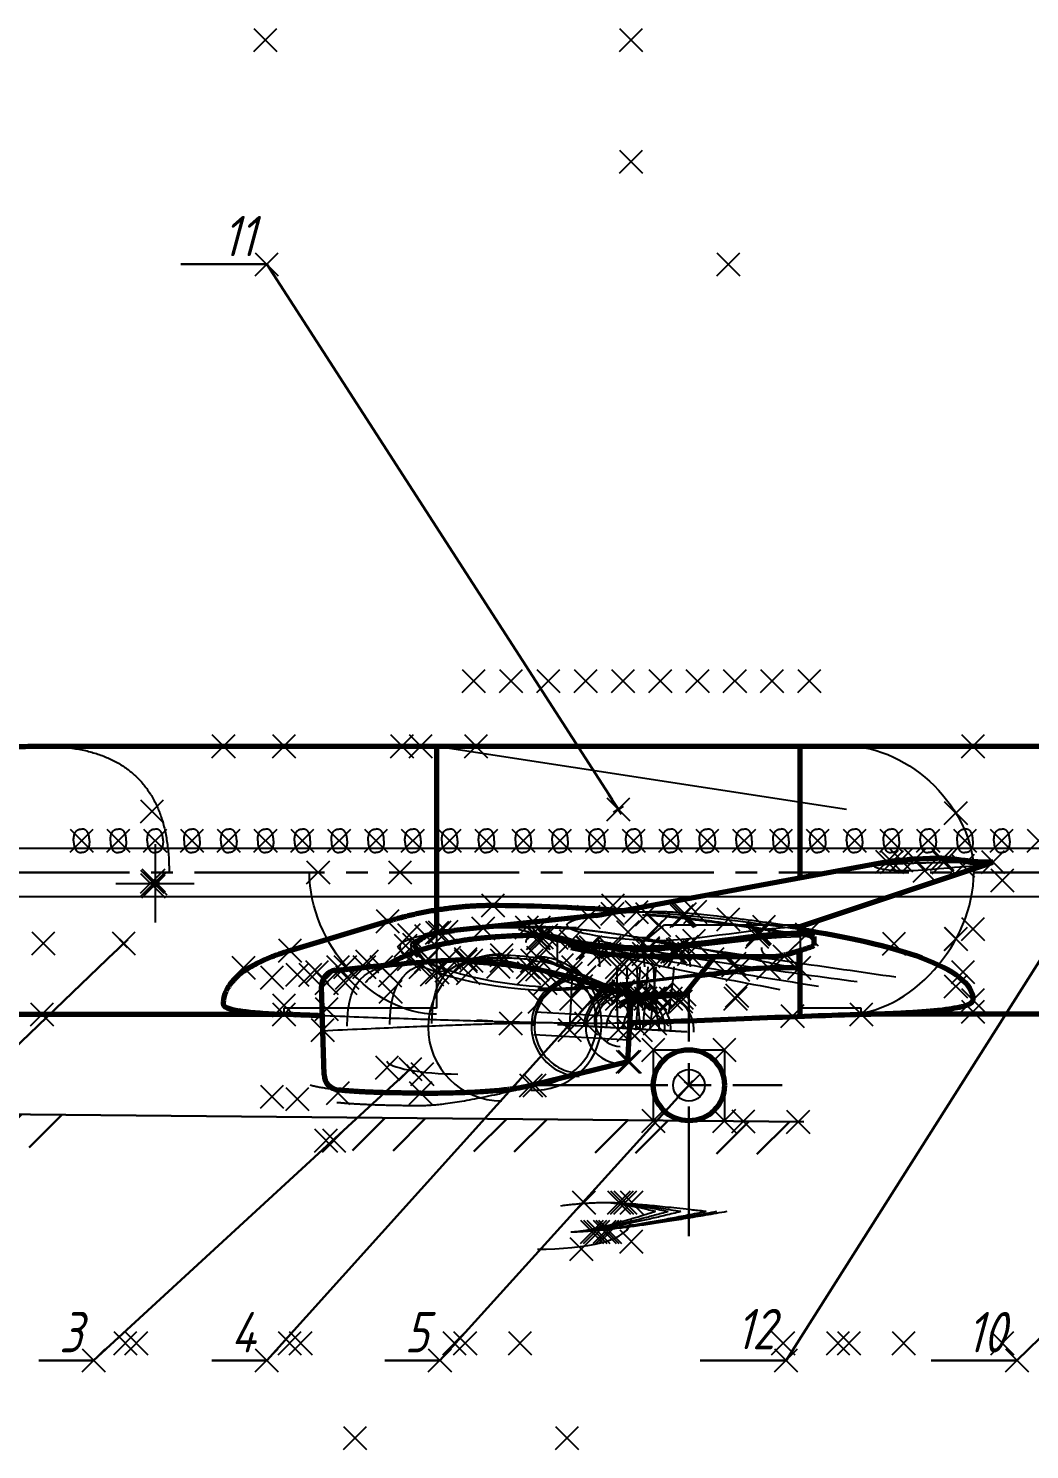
# Model space of a CAD drawing. Header units: inches. Extents: x -54 to 297, y -160 to 107.
# Drawn here: x 34.4 to 121.1, y -37.7 to 85.4 of the extents above; entities that cross this region are included whole.
import ezdxf
from ezdxf import colors
from ezdxf.entities.mleader import LeaderData, LeaderLine
from ezdxf.math import Vec2, Vec3

# ---------------------------------------------------------------- set-up
doc = ezdxf.new("R2010")
doc.units = ezdxf.units.IN
doc.header["$MEASUREMENT"] = 0
doc.header["$PDMODE"] = 3
doc.header["$PDSIZE"] = -1
doc.linetypes.add('CENTER2', pattern=[1.125, 0.75, -0.125, 0.125, -0.125])
for name, color, linetype, plot in [('__Layer1__', 1, 'Continuous', False), ('__Layer2__', 2, 'Continuous', False), ('__Layer3__', 3, 'Continuous', False), ('__Layer4__', 4, 'Continuous', False), ('__Layer5__', 6, 'Continuous', False), ('__Layer6__', 7, 'Continuous', False)]:
    doc.layers.add(name, color=color, linetype=linetype, plot=plot)
doc.layers.add('Layer4', color=4, linetype='Continuous', lineweight=30)
doc.layers.add('Layer5', color=6, linetype='Continuous', lineweight=70)
doc.styles.add('style1', font='gost.shx', dxfattribs={"oblique": 15, "height": 3.5})

# ---------------------------------------------------------------- blocks, each defined once
blk = doc.blocks.new('*U22')
at = {"layer": 'Layer4', "color": 0, "linetype": 'CENTER2', "ltscale": 15, "transparency": 16777216}
blk.add_line((100, 0), (-100, 0), dxfattribs=at)
blk = doc.blocks.new('108_121_120_119_117_116_113_75_45__33__26_1__22__18__Drawing1__201910110942\xa0— копия__201910111819\xa0— копия 11')
at = {"layer": 'Layer4'}
for p, q in [((-1.5, 0), (0.5, 0)), ((0, 0.5), (0, -0.5))]:
    blk.add_line(p, q, dxfattribs=at)
blk = doc.blocks.new('*U26')
at = {"layer": 'Layer4', "color": 0, "linetype": 'CENTER2', "ltscale": 15, "transparency": 16777216}
blk.add_line((0, -13.08), (0, 8.08), dxfattribs=at)
blk = doc.blocks.new('*U27')
at = {"layer": 'Layer4', "color": 0, "linetype": 'CENTER2', "ltscale": 15, "transparency": 16777216}
blk.add_line((-13.08, 0), (8.08, 0), dxfattribs=at)
blk = doc.blocks.new('*U30')
at = {"layer": 'Layer4', "color": 0, "linetype": 'CENTER2', "ltscale": 15, "transparency": 16777216}
blk.add_line((9.11, -0.5), (-9.11, 0.5), dxfattribs=at)

msp = doc.modelspace()

# ---------------------------------------------------------------- hatches: boundary and pattern name
at = {"layer": 'Layer4'}
h = msp.add_hatch(dxfattribs=at)
h.set_pattern_fill('ANSI32', color=256, scale=20)
h.paths.add_polyline_path([(40.5, -8.74), (10.49, -8.45), (10.46, -11.3), (40.48, -11.59)])
h = msp.add_hatch(dxfattribs=at)
h.set_pattern_fill('ANSI32', color=256, scale=20)
h.paths.add_polyline_path([(101.55, -9.32), (61.55, -8.94), (61.53, -11.79), (101.53, -12.17)])

# ---------------------------------------------------------------- linework, layer by layer
at = {"layer": '__Layer1__'}
for p, q in [((45.34, 14.74), (45.34, 7.96)), ((41.94, 11.35), (48.73, 11.35)), ((89.48, 7.75), (101.23, 7.75)), ((69.71, 7.06), (69.71, 0.53)), ((87.34, 6.65), (88.14, 6.65)), ((69.77, 3.65), (70.6, 3.82)), ((56.49, 0.53), (56.49, 0)), ((106.52, 0), (106.52, 0.53))]:
    msp.add_line(p, q, dxfattribs=at)
for centre, radius, start, end in [((75.36, -1.14), 6.37, 90, 270), ((86.44, -1.23), 3.05, 356.8779, 176.8779)]:
    msp.add_arc(centre, radius, start, end, dxfattribs=at)
for points, degree in [([(35.54, 23.24), (46.55, 23.24), (46.55, 12.3)], 2), ([(39.64, 15.04), (39.64, 16.06), (38.96, 16.06)], 2), ([(42.83, 15.04), (42.83, 16.06), (42.15, 16.06)], 2), ([(46.02, 15.04), (46.02, 16.06), (45.34, 16.06)], 2), ([(47.84, 15.04), (47.84, 16.06), (48.53, 16.06)], 2), ([(51.03, 15.04), (51.03, 16.06), (51.71, 16.06)], 2), ([(54.22, 15.04), (54.22, 16.06), (54.9, 16.06)], 2), ([(58.78, 15.04), (58.78, 16.06), (58.09, 16.06)], 2), ([(61.97, 15.04), (61.97, 16.06), (61.28, 16.06)], 2), ([(65.16, 15.04), (65.16, 16.06), (64.47, 16.06)], 2), ([(68.35, 15.04), (68.35, 16.06), (67.66, 16.06)], 2), ([(71.53, 15.04), (71.53, 16.06), (70.85, 16.06)], 2), ([(73.36, 15.04), (73.36, 16.06), (74.04, 16.06)], 2), ([(76.55, 15.04), (76.55, 16.06), (77.23, 16.06)], 2), ([(79.74, 15.04), (79.74, 16.06), (80.42, 16.06)], 2), ([(82.93, 15.04), (82.93, 16.06), (83.61, 16.06)], 2), ([(86.12, 15.04), (86.12, 16.06), (86.8, 16.06)], 2), ([(89.3, 15.04), (89.3, 16.06), (89.99, 16.06)], 2), ([(92.49, 15.04), (92.49, 16.06), (93.18, 16.06)], 2), ([(95.68, 15.04), (95.68, 16.06), (96.37, 16.06)], 2), ([(100.24, 15.04), (100.24, 16.06), (99.56, 16.06)], 2), ([(103.43, 15.04), (103.43, 16.06), (102.75, 16.06)], 2), ([(106.62, 15.04), (106.62, 16.06), (105.94, 16.06)], 2), ([(109.81, 15.04), (109.81, 16.06), (109.12, 16.06)], 2), ([(113, 15.04), (113, 16.06), (112.31, 16.06)], 2), ([(116.19, 15.04), (116.19, 16.06), (115.5, 16.06)], 2), ([(118.01, 15.04), (118.01, 16.06), (118.69, 16.06)], 2), ([(38.27, 15.04), (38.27, 14.01), (38.96, 14.01)], 2), ([(41.46, 15.04), (41.46, 14.01), (42.15, 14.01)], 2), ([(44.65, 15.04), (44.65, 14.01), (45.34, 14.01)], 2), ([(49.21, 15.04), (49.21, 14.01), (48.53, 14.01)], 2), ([(52.4, 15.04), (52.4, 14.01), (51.71, 14.01)], 2), ([(55.59, 15.04), (55.59, 14.01), (54.9, 14.01)], 2), ([(57.41, 15.04), (57.41, 14.01), (58.09, 14.01)], 2), ([(60.6, 15.04), (60.6, 14.01), (61.28, 14.01)], 2), ([(63.79, 15.04), (63.79, 14.01), (64.47, 14.01)], 2), ([(66.98, 15.04), (66.98, 14.01), (67.66, 14.01)], 2), ([(70.17, 15.04), (70.17, 14.01), (70.85, 14.01)], 2), ([(74.72, 15.04), (74.72, 14.01), (74.04, 14.01)], 2), ([(77.91, 15.04), (77.91, 14.01), (77.23, 14.01)], 2), ([(81.1, 15.04), (81.1, 14.01), (80.42, 14.01)], 2), ([(84.29, 15.04), (84.29, 14.01), (83.61, 14.01)], 2), ([(87.48, 15.04), (87.48, 14.01), (86.8, 14.01)], 2), ([(90.67, 15.04), (90.67, 14.01), (89.99, 14.01)], 2), ([(93.86, 15.04), (93.86, 14.01), (93.18, 14.01)], 2), ([(97.05, 15.04), (97.05, 14.01), (96.37, 14.01)], 2), ([(98.87, 15.04), (98.87, 14.01), (99.56, 14.01)], 2), ([(102.06, 15.04), (102.06, 14.01), (102.75, 14.01)], 2), ([(105.25, 15.04), (105.25, 14.01), (105.94, 14.01)], 2), ([(108.44, 15.04), (108.44, 14.01), (109.12, 14.01)], 2), ([(111.63, 15.04), (111.63, 14.01), (112.31, 14.01)], 2), ([(114.82, 15.04), (114.82, 14.01), (115.5, 14.01)], 2), ([(119.38, 15.04), (119.38, 14.01), (118.69, 14.01)], 2), ([(107.61, 12.88), (107.61, 13.17), (109.99, 13.46), (112.37, 13.46)], 3), ([(110.35, 12.45), (112.01, 12.45), (115.33, 12.88), (116.99, 12.88)], 3), ([(113.65, 13.17), (115.52, 13.19), (117.93, 13.19)], 2), ([(89.13, 8.91), (92.13, 8.88), (101.14, 7.58)], 2), ([(66.54, 5.88), (66.6, 7.06), (74, 7.83), (81.33, 7.42)], 3), ([(78.53, 7.41), (78.51, 6.62), (82.81, 5.75), (87.12, 5.66)], 3), ([(81.01, 7.73), (81, 7.09), (84.99, 6.43), (88.98, 6.4)], 3), ([(69.77, 7.07), (70.22, 7.14), (70.72, 7.2), (71.24, 7.25)], 3), ([(101.14, 6.85), (97.57, 6.93), (90.38, 5.46), (86.81, 5.54)], 3), ([(78.52, 5.01), (80.58, 4.26), (86.6, 1.63)], 2), ([(78.12, 2.12), (83.83, 1.79), (95.43, 4.25), (101.14, 3.93)], 3), ([(65.42, -4.05), (65.42, -4.61), (68.49, -5.18), (71.56, -5.18)], 3), ([(68.35, -6.83), (61.17, -6.83), (58.78, -6.15)], 2), ([(81.35, -18.85), (83.46, -18.85), (89.78, -17.07)], 2), ([(84.46, -16.31), (85.79, -16.31), (89.78, -17.07)], 2)]:
    msp.add_open_spline(points, degree=degree, dxfattribs=at)
for points in [[(45.34, 11.64), (45.19, 11.6), (45.08, 11.5), (45.04, 11.35)], [(45.63, 11.35), (45.59, 11.2), (45.48, 11.09), (45.34, 11.05)], [(83.86, 4.1), (83.83, 5.24), (83.8, 6.37)], [(89.76, 4.1), (90.42, 5.24), (91.07, 6.37)], [(87.4, -1.37), (87.18, 1.37), (87.11, 4.1)], [(78.11, -1.01), (78.67, 1.1), (80.18, 2.65), (82.26, 3.21)]]:
    msp.add_spline(points, degree=3, dxfattribs=at)
msp.add_open_spline([(78.46, 3.9), (79.68, 3.36), (81.92, 2.38), (84.63, 1.93), (85.89, 1.74)], degree=3, knots=[0, 0, 0, 0, 1, 1.840681, 1.840681, 1.840681, 1.840681], dxfattribs=at)
for p in [(54.89, 84.44), (86.56, 84.44), (86.56, 73.89), (72.94, 28.88), (76.17, 28.88), (79.4, 28.88), (82.64, 28.88), (85.87, 28.88), (89.1, 28.88), (92.33, 28.88), (95.56, 28.88), (98.79, 28.88), (102.02, 28.88), (51.26, 23.24), (56.49, 23.24), (66.72, 23.24), (68.35, 23.24), (73.13, 23.24), (116.19, 23.24), (38.96, 15.04), (42.15, 15.04), (45.34, 15.04), (48.53, 15.04), (51.71, 15.04), (54.9, 15.04), (58.09, 15.04), (61.28, 15.04), (64.47, 15.04), (67.66, 15.04), (70.85, 15.04), (74.04, 15.04), (77.23, 15.04), (80.42, 15.04), (83.61, 15.04), (86.8, 15.04), (89.99, 15.04), (93.18, 15.04), (96.37, 15.04), (99.56, 15.04), (102.75, 15.04), (105.94, 15.04), (109.12, 15.04), (112.31, 15.04), (115.5, 15.04), (118.69, 15.04), (121.88, 15.04), (113.65, 13.17), (45.08, 11.5), (45.19, 11.6), (118.75, 11.62), (45.08, 11.2), (45.19, 11.09), (74.6, 9.45), (85, 9.45), (92.13, 8.88), (65.48, 8.07), (87.96, 8.68), (91.25, 8.68), (68.8, 6.79), (80.09, 6.65), (86.31, 7.14), (98.1, 7.6), (101.79, 6.92), (114.73, 6.54), (116.19, 7.39), (57.01, 5.53), (67.78, 6.04), (78.6, 6.22), (83.83, 5.24), (84.7, 5.22), (90.42, 5.24), (92.02, 6.37), (68.8, 4.63), (72.73, 4.66), (75.08, 4.13), (75.36, 5.13), (77.98, 4.66), (78.52, 4.9), (80.58, 4.26), (87.11, 4.1), (88.06, 5.05), (95.43, 4.25), (72.46, 3.57), (77.71, 3.57), (81.35, 3.55), (82.5, 3.13), (115.33, 3.67), (83.83, 1.79), (85.89, 1.78), (86.59, 1.54), (91.17, 1.72), (87.18, 1.37), (87.36, 1.29), (95.62, 1.37), (35.54, 0), (82.67, -0.78), (87.4, -1.37), (88.51, -3.08), (94.66, -3.08), (65.42, -4.61), (68.49, -5.18), (91.58, -6.15), (88.51, -9.23), (94.66, -9.23), (101.05, -9.32), (83.18, -18.85), (83.46, -18.85), (83.73, -18.85), (84.28, -18.85), (84.51, -18.85), (84.74, -18.85), (72.2, -28.5), (76.95, -28.5), (40, -30), (55, -30), (70, -30), (100, -30), (120, -30), (62.65, -36.72)]:
    msp.add_point(p, dxfattribs=at)
at = {"layer": '__Layer2__'}
for p, q in [((88.14, 6.65), (89.48, 7.75)), ((101.23, 7.75), (101.23, 0.53)), ((80.21, 4.1), (80.21, 6.37))]:
    msp.add_line(p, q, dxfattribs=at)
msp.add_circle((91.58, -6.15), 1.37, dxfattribs=at)
for centre, radius in [((82.32, -1.01), 4.39), ((82.32, -1.01), 4.12), ((85.73, -1.19), 3.09), ((85.77, -0.43), 2.37)]:
    msp.add_arc(centre, radius, 86.8779, 266.8779, dxfattribs=at)
for points, degree in [([(105.25, 23.24), (110.76, 23.24), (116.27, 17.77), (116.27, 12.3)], 3), ([(107.61, 12.88), (107.61, 12.66), (108.98, 12.45), (110.35, 12.45)], 3), ([(112.37, 13.46), (113.53, 13.46), (116.99, 12.88)], 2), ([(74.6, 9.45), (85, 9.45), (116.19, 7.39), (116.19, 1.23)], 3), ([(81.01, 7.73), (81.01, 8.35), (85.07, 8.94), (89.13, 8.91)], 3), ([(67.48, 6), (67.54, 7.15), (74.72, 7.9), (81.84, 7.52)], 3), ([(78.84, 7.45), (78.82, 6.68), (83.08, 5.83), (87.35, 5.75)], 3), ([(81.33, 7.42), (83.45, 7.3), (87.34, 6.65)], 2), ([(88.98, 6.4), (92.02, 6.37), (98.1, 7.6), (101.14, 7.58)], 3), ([(86.5, 5.42), (90.16, 5.42), (97.48, 6.74), (101.14, 6.74)], 3), ([(87.12, 5.66), (90.62, 5.59), (97.64, 7.02), (101.14, 6.95)], 3), ([(67.48, 6), (67.4, 4.51), (73.07, 2.71), (78.83, 2.4)], 3), ([(61.97, -1.02), (61.97, 3.18), (63.69, 4.58), (68.84, 4.58)], 3), ([(65.68, -0.89), (65.68, 3.38), (67.32, 4.81), (72.25, 4.81)], 3), ([(91.17, 1.72), (89.65, 1.72), (88.12, 1.68), (86.6, 1.63)], 3), ([(68.35, -7.9), (71.24, -7.9), (78.21, -6.16)], 2), ([(80.5, -16.59), (82.48, -16.31), (84.46, -16.31)], 2), ([(81.35, -18.85), (83.18, -18.85), (88.68, -17.07)], 2), ([(84.46, -16.31), (85.52, -16.31), (88.68, -17.07)], 2)]:
    msp.add_open_spline(points, degree=degree, dxfattribs=at)
for points in [[(45.04, 11.35), (45.08, 11.2), (45.19, 11.09), (45.34, 11.05)], [(45.34, 11.64), (45.48, 11.6), (45.59, 11.5), (45.63, 11.35)], [(76.82, 7.39), (81.35, 6.08), (99.46, 2.16)], [(87.75, 4.1), (87.67, 5.24), (87.59, 6.37)], [(91.73, 4.1), (91.59, 5.24), (91.47, 6.37)], [(72.25, 4.78), (75.36, 5.13), (78.52, 4.9)], [(72.25, 4.62), (75.36, 4.66), (78.46, 3.9)], [(78.52, 4.9), (82.56, 3.24), (85.89, 1.88)], [(81.26, -1.37), (81.39, 1.37), (81.53, 4.1)], [(85.46, -1.37), (85.36, 1.37), (85.37, 4.1)], [(86.2, 4.1), (86.23, 1.37), (86.38, -1.37)], [(87, -1.37), (87.2, 1.37), (87.37, 4.1)]]:
    msp.add_spline(points, degree=3, dxfattribs=at)
for p in [(113.53, 13.46), (115.33, 12.88), (117.93, 13.19), (45.34, 11.35), (112.01, 12.45), (78.51, 6.62), (97.64, 7.02), (114.71, 6.54), (81.35, 6.34), (82.81, 5.75), (87.67, 5.24), (90.62, 5.59), (91.59, 5.24), (63.69, 4.58), (67.32, 4.81), (68.84, 4.56), (68.99, 4.81), (72.25, 4.78), (72.25, 4.62), (75.36, 4.66), (81.53, 4.1), (85.37, 4.1), (86.2, 4.1), (93.63, 4.78), (61.97, 3.18), (65.68, 3.38), (82.56, 3.24), (65.74, 1.96), (80.18, 2.65), (84.93, 1.79), (85.89, 1.88), (86.84, 1.69), (78.67, 1.1), (81.39, 1.37), (85.36, 1.37), (86.23, 1.37), (87.2, 1.37), (90.9, 1.12), (90.95, 1.45), (81.26, -1.37), (85.46, -1.37), (86.38, -1.37), (86.44, -4.1), (78.21, -6.16), (96.3, -9.27), (82.48, -16.31), (85.52, -16.31), (85.79, -16.31), (86.07, -16.31), (86.62, -16.31), (82.26, -20.35), (86.6, -19.69), (105.45, -28.5), (110.2, -28.5), (81.01, -36.72)]:
    msp.add_point(p, dxfattribs=at)
at = {"layer": '__Layer3__'}
for p, q in [((69.71, 23.24), (105.25, 17.77)), ((0, 14.41), (190, 14.41)), ((190, 10.19), (0, 10.19)), ((78.26, 0.21), (86.5, -0.24)), ((86.39, -2.23), (78.15, -1.78)), ((88.51, -3.08), (94.66, -3.08)), ((88.51, -9.23), (88.51, -3.08)), ((94.66, -3.08), (94.66, -9.23))]:
    msp.add_line(p, q, dxfattribs=at)
for centre, radius, start, end in [((78.21, -0.78), 5.8, 266.8779, 86.8779), ((78.21, -0.78), 5.37, 266.8779, 86.8779), ((85.73, -1.19), 3.27, 356.8779, 176.8779), ((87.22, -1.28), 2.81, 356.8779, 176.8779)]:
    msp.add_arc(centre, radius, start, end, dxfattribs=at)
for points, degree in [([(107.61, 12.88), (108.35, 13.02), (110.63, 13.1)], 2), ([(69.71, 0), (64.2, 0), (58.7, 6.15), (58.7, 12.3)], 3), ([(105.25, 0), (110.76, 0), (116.27, 6.15), (116.27, 12.3)], 3), ([(81.33, 7.42), (86.31, 7.14), (101.14, 3.93)], 2), ([(77.47, 6.22), (77.47, 6.86), (78.6, 6.86)], 2), ([(66.54, 5.88), (66.45, 4.33), (72.24, 2.45), (78.12, 2.12)], 3), ([(83.57, 5.78), (83.57, 5.02), (84.7, 5.02)], 2), ([(86.93, 5.78), (86.93, 5.02), (88.06, 5.02)], 2), ([(90.28, 5.78), (90.28, 5.02), (91.41, 5.02)], 2), ([(97.86, 5.78), (97.86, 5.02), (98.99, 5.02)], 2), ([(60.97, 3.8), (76.01, 5.49), (78.5, 4.58)], 2), ([(82.67, -0.78), (76.13, -0.78), (56.49, 0)], 2), ([(81.35, -18.85), (83.73, -18.85), (90.88, -17.07)], 2), ([(84.46, -16.31), (86.07, -16.31), (90.88, -17.07)], 2), ([(78.46, -20.35), (82.53, -20.35), (86.6, -19.69), (86.6, -17.72)], 3)]:
    msp.add_open_spline(points, degree=degree, dxfattribs=at)
for points in [[(81.35, 6.34), (84.7, 5.81), (88.06, 5.63), (91.41, 5.86), (94.77, 6.2)], [(78.46, 3.9), (82.26, 2.45), (86.6, 1.63)]]:
    msp.add_spline(points, degree=3, dxfattribs=at)
for p in [(55, 65), (95, 65), (45.07, 17.59), (85.47, 17.77), (114.71, 17.44), (108.74, 13.23), (109.19, 13.19), (109.95, 13.36), (111.16, 13.43), (87.04, 8.87), (82.89, 8.45), (84.96, 8.73), (88.98, 7.73), (94.99, 8.23), (69.99, 7.1), (73.76, 7.44), (77.54, 7.53), (78.82, 6.68), (97.48, 6.74), (97.7, 7.09), (35.65, 6.15), (42.6, 6.15), (83.08, 5.83), (90.16, 5.42), (90.79, 5.69), (109.36, 6.13), (52.99, 4.05), (61.82, 4.09), (95.54, 4.39), (58.78, 3.42), (78.46, 3.9), (82.26, 2.45), (84.12, 1.95), (85.9, 2.02), (86.61, 1.79), (87.37, 1.53), (89.12, 1.7), (67.45, -4.75), (42.75, -28.5), (43.7, -28.5), (57, -28.5), (57.95, -28.5), (71.25, -28.5), (99.75, -28.5), (104.5, -28.5), (118.75, -28.5)]:
    msp.add_point(p, dxfattribs=at)
at = {"layer": '__Layer4__'}
for p, q in [((69.71, 0.53), (56.49, 0.53)), ((106.52, 0.53), (101.23, 0.53))]:
    msp.add_line(p, q, dxfattribs=at)
msp.add_arc((88.95, -1.37), 3.07, 356.8779, 176.8779, dxfattribs=at)
for points, degree in [([(38.27, 15.04), (38.27, 16.06), (38.96, 16.06)], 2), ([(41.46, 15.04), (41.46, 16.06), (42.15, 16.06)], 2), ([(44.65, 15.04), (44.65, 16.06), (45.34, 16.06)], 2), ([(49.21, 15.04), (49.21, 16.06), (48.53, 16.06)], 2), ([(52.4, 15.04), (52.4, 16.06), (51.71, 16.06)], 2), ([(55.59, 15.04), (55.59, 16.06), (54.9, 16.06)], 2), ([(57.41, 15.04), (57.41, 16.06), (58.09, 16.06)], 2), ([(60.6, 15.04), (60.6, 16.06), (61.28, 16.06)], 2), ([(63.79, 15.04), (63.79, 16.06), (64.47, 16.06)], 2), ([(66.98, 15.04), (66.98, 16.06), (67.66, 16.06)], 2), ([(70.17, 15.04), (70.17, 16.06), (70.85, 16.06)], 2), ([(74.72, 15.04), (74.72, 16.06), (74.04, 16.06)], 2), ([(77.91, 15.04), (77.91, 16.06), (77.23, 16.06)], 2), ([(81.1, 15.04), (81.1, 16.06), (80.42, 16.06)], 2), ([(84.29, 15.04), (84.29, 16.06), (83.61, 16.06)], 2), ([(87.48, 15.04), (87.48, 16.06), (86.8, 16.06)], 2), ([(90.67, 15.04), (90.67, 16.06), (89.99, 16.06)], 2), ([(93.86, 15.04), (93.86, 16.06), (93.18, 16.06)], 2), ([(97.05, 15.04), (97.05, 16.06), (96.37, 16.06)], 2), ([(98.87, 15.04), (98.87, 16.06), (99.56, 16.06)], 2), ([(102.06, 15.04), (102.06, 16.06), (102.75, 16.06)], 2), ([(105.25, 15.04), (105.25, 16.06), (105.94, 16.06)], 2), ([(108.44, 15.04), (108.44, 16.06), (109.12, 16.06)], 2), ([(111.63, 15.04), (111.63, 16.06), (112.31, 16.06)], 2), ([(114.82, 15.04), (114.82, 16.06), (115.5, 16.06)], 2), ([(119.38, 15.04), (119.38, 16.06), (118.69, 16.06)], 2), ([(39.64, 15.04), (39.64, 14.01), (38.96, 14.01)], 2), ([(42.83, 15.04), (42.83, 14.01), (42.15, 14.01)], 2), ([(46.02, 15.04), (46.02, 14.01), (45.34, 14.01)], 2), ([(47.84, 15.04), (47.84, 14.01), (48.53, 14.01)], 2), ([(51.03, 15.04), (51.03, 14.01), (51.71, 14.01)], 2), ([(54.22, 15.04), (54.22, 14.01), (54.9, 14.01)], 2), ([(58.78, 15.04), (58.78, 14.01), (58.09, 14.01)], 2), ([(61.97, 15.04), (61.97, 14.01), (61.28, 14.01)], 2), ([(65.16, 15.04), (65.16, 14.01), (64.47, 14.01)], 2), ([(68.35, 15.04), (68.35, 14.01), (67.66, 14.01)], 2), ([(71.53, 15.04), (71.53, 14.01), (70.85, 14.01)], 2), ([(73.36, 15.04), (73.36, 14.01), (74.04, 14.01)], 2), ([(76.55, 15.04), (76.55, 14.01), (77.23, 14.01)], 2), ([(79.74, 15.04), (79.74, 14.01), (80.42, 14.01)], 2), ([(82.93, 15.04), (82.93, 14.01), (83.61, 14.01)], 2), ([(86.12, 15.04), (86.12, 14.01), (86.8, 14.01)], 2), ([(89.3, 15.04), (89.3, 14.01), (89.99, 14.01)], 2), ([(92.49, 15.04), (92.49, 14.01), (93.18, 14.01)], 2), ([(95.68, 15.04), (95.68, 14.01), (96.37, 14.01)], 2), ([(100.24, 15.04), (100.24, 14.01), (99.56, 14.01)], 2), ([(103.43, 15.04), (103.43, 14.01), (102.75, 14.01)], 2), ([(106.62, 15.04), (106.62, 14.01), (105.94, 14.01)], 2), ([(109.81, 15.04), (109.81, 14.01), (109.12, 14.01)], 2), ([(113, 15.04), (113, 14.01), (112.31, 14.01)], 2), ([(116.19, 15.04), (116.19, 14.01), (115.5, 14.01)], 2), ([(118.01, 15.04), (118.01, 14.01), (118.69, 14.01)], 2), ([(110.63, 13.1), (111.9, 13.14), (113.65, 13.17)], 2), ([(87.15, 5.67), (90.64, 5.6), (97.65, 7.03), (101.14, 6.96)], 3), ([(69.32, -0.8), (69.32, 3.47), (70.83, 4.9), (75.36, 4.9)], 3), ([(82.67, -0.78), (88.64, -0.78), (100.56, -0.14), (106.52, 0)], 3), ([(81.35, -18.85), (84.28, -18.85), (93.08, -17.07)], 2), ([(84.46, -16.31), (86.62, -16.31), (93.08, -17.07)], 2)]:
    msp.add_open_spline(points, degree=degree, dxfattribs=at)
for points in [[(70.6, 3.82), (68.8, 4.63), (67.78, 6.04)], [(87.58, -1.37), (87.84, 1.37), (88.04, 4.1)], [(88.2, -1.37), (88.52, 1.37), (88.75, 4.1)], [(89.82, 0), (90.02, 1.37), (90.32, 4.1)], [(85.89, 1.78), (86.59, 1.54), (87.36, 1.29)], [(85.9, 2.02), (86.61, 1.79), (87.37, 1.53)]]:
    msp.add_spline(points, degree=3, dxfattribs=at)
for p in [(66.54, 12.3), (69.77, 7.07), (70.6, 7.16), (78.55, 6.63), (97.65, 7.03), (82.84, 5.76), (88.06, 5.75), (90.64, 5.6), (70.83, 4.9), (59.36, 3.67), (69.32, 3.47), (69.77, 3.65), (70.6, 3.82), (86.6, 1.63), (89.11, 1.56), (95.74, 1.63), (114.71, 2.43), (56.49, 0.78), (60.19, 0.45), (87.84, 1.37), (88.52, 1.37), (90.02, 1.37), (116.19, 1.23), (56.49, 0), (76.13, -0.78), (106.52, 0), (86.37, -1.37)]:
    msp.add_point(p, dxfattribs=at)
at = {"layer": '__Layer5__'}
for points, degree in [([(112.37, 13.46), (113.65, 13.71), (113.65, 13.17)], 2), ([(87.79, 8.65), (91.13, 8.58), (101.14, 6.95)], 2), ([(78.5, 2.26), (84.12, 1.95), (95.52, 4.37), (101.14, 4.06)], 3), ([(61.08, -7.63), (64.05, -7.9), (68.35, -7.9)], 2), ([(81.35, -18.85), (84.51, -18.85), (94, -17.07)], 2)]:
    msp.add_open_spline(points, degree=degree, dxfattribs=at)
for points in [[(80.17, 6.66), (84.7, 5.65), (102.81, 2.44)], [(83.53, 6.41), (88.06, 5.56), (106.17, 2.83)], [(86.89, 6.54), (91.41, 5.87), (109.52, 3.24)], [(88.51, 4.1), (88.67, 1.37), (88.81, 0)]]:
    msp.add_spline(points, degree=3, dxfattribs=at)
for p in [(59.46, 12.3), (91.13, 8.58), (79.22, 6.83), (67.04, 5.95), (84.7, 5.81), (88.06, 5.63), (91.41, 5.86), (61.17, 4.1), (64.93, 4.1), (68.35, 4.1), (88.51, 4.1), (95.52, 4.37), (98.48, 4.04), (99.85, 5.02), (88.67, 1.37), (88.81, 0), (59.86, -1.37), (86.29, -4.1), (61.17, -6.83), (68.35, -6.83), (77.91, -6.15), (60.14, -10.94), (60.83, -10.94)]:
    msp.add_point(p, dxfattribs=at)
at = {"layer": '__Layer6__'}
for points, degree in [([(78.56, 7.41), (78.55, 6.63), (82.84, 5.76), (87.15, 5.67)], 3), ([(87.57, 8.61), (90.97, 8.53), (101.14, 6.85)], 2), ([(63.56, 2.76), (67.32, 6.86), (78.6, 6.86)], 2), ([(78.11, 7.36), (78.09, 6.55), (82.44, 5.64), (86.81, 5.54)], 3), ([(78.56, 2.29), (84.17, 1.98), (95.54, 4.39), (101.14, 4.08)], 3), ([(59.86, -1.42), (76.01, -0.66), (78.21, -0.78)], 2), ([(81.35, -18.85), (84.74, -18.85), (94.91, -17.07)], 2)]:
    msp.add_open_spline(points, degree=degree, dxfattribs=at)
for p in [(90.97, 8.53), (67.32, 6.86), (78.6, 7.52), (97.57, 6.93), (90.38, 5.46), (63.45, 4.1), (77.64, 4.09), (101.14, 4.03), (55.47, 3.19), (57.65, 3.43), (60.19, 2.73), (61.82, 2.73), (79.14, 2.72), (95.82, 3.87), (84.17, 1.98), (88.64, -0.78), (100.56, -0.14), (116.19, 0.23), (55.47, -7.13), (57.65, -7.33)]:
    msp.add_point(p, dxfattribs=at)
at = {"layer": 'Layer4'}
msp.add_line((10.49, -8.45), (101.55, -9.32), dxfattribs=at)
at = {"layer": 'Layer5'}
for p, q in [((35.54, 23.24), (127.87, 23.24)), ((69.71, 23.24), (69.71, 7.06)), ((101.23, 11.84), (101.23, 23.24)), ((83.54, 8.56), (108.34, 13.16)), ((101.14, 7.58), (116.99, 12.88)), ((116.99, 12.88), (117.93, 13.19)), ((57.01, 5.53), (65.48, 8.07)), ((83.54, 8.56), (71.24, 7.25)), ((101.14, 7.58), (101.14, 7.03)), ((101.23, 7.02), (101.23, 7.61)), ((69.77, 7.07), (70.6, 7.16)), ((81.35, 5.78), (81.35, 6.37)), ((102.44, 5.96), (102.44, 6.74)), ((90.29, 5.02), (98.99, 5.02)), ((93.82, 5.02), (91.17, 1.72)), ((101.14, 4.03), (101.14, 5.51)), ((101.23, -0.18), (101.23, 5.54)), ((72.25, 4.62), (72.25, 4.78)), ((95.82, 3.87), (95.82, 3.73)), ((59.98, -5.24), (59.75, 2.41)), ((85.89, 1.74), (85.9, 2.02)), ((85.89, 1.89), (86.6, 1.63)), ((86.29, -4.1), (86.6, 1.63)), ((87.05, 1.39), (87.06, 1.63)), ((28.7, 0), (56.49, 0)), ((127.87, 0), (106.52, 0)), ((77.91, -6.15), (86.29, -4.1))]:
    msp.add_line(p, q, dxfattribs=at)
msp.add_circle((91.58, -6.15), 3.08, dxfattribs=at)
for centre, start, end in [((61.12, 2.45), 96.3848, 181.6847), ((61.34, -5.2), 181.6847, 264.094)]:
    msp.add_arc(centre, 1.37, start, end, dxfattribs=at)
for points, degree in [([(12.91, 17.03), (21.6, 23.24), (35.54, 23.24)], 2), ([(65.48, 8.07), (70.08, 9.45), (74.6, 9.45)], 2), ([(74.6, 9.45), (77.29, 9.45), (81.36, 9.31), (85.92, 9)], 3), ([(65.42, 4.27), (69.64, 6.86), (78.6, 6.86)], 2), ([(69.77, 7.07), (70.22, 7.14), (70.72, 7.2), (71.24, 7.25)], 3), ([(81.35, 6.37), (82.78, 6.08), (84.68, 5.85), (86.63, 5.78)], 3), ([(87.35, 5.75), (90.79, 5.69), (97.7, 7.09), (101.14, 7.03)], 3), ([(88.46, 5.78), (92.11, 5.95), (98.04, 7.09), (101.14, 7.03)], 3), ([(101.14, 7.38), (109.42, 6.08), (116.19, 4.1), (116.19, 1.23)], 3), ([(101.14, 7.03), (101.79, 6.92), (102.44, 6.74)], 2), ([(51.26, 0.85), (51.26, 3.8), (57.01, 5.53)], 2), ([(68.09, 5.5), (67.98, 5.67), (67.88, 5.86), (67.78, 6.04)], 3), ([(98.99, 5.02), (99.85, 5.02), (102.44, 5.96)], 2), ([(60.97, 3.8), (63.35, 4.07), (65.42, 4.27)], 2), ([(92.5, 3.37), (93.64, 3.51), (94.75, 3.63), (95.82, 3.73)], 3), ([(86.59, 1.54), (86.74, 1.49), (86.89, 1.44), (87.05, 1.39)], 3), ([(106.52, 0), (116.19, 0.23), (116.19, 1.23)], 2), ([(51.26, 0.85), (51.26, 0.21), (56.49, 0)], 2), ([(59.83, -0.13), (58.21, -0.07), (56.49, 0)], 2), ([(86.47, -0.72), (92.8, -0.56), (101.65, -0.11), (106.52, 0)], 3), ([(68.35, -6.83), (75.12, -6.83), (77.91, -6.15)], 2), ([(68.35, -6.83), (63.82, -6.83), (61.2, -6.56)], 2)]:
    msp.add_open_spline(points, degree=degree, dxfattribs=at)
for points in [[(108.34, 13.16), (109.14, 13.28), (109.57, 13.33), (110.32, 13.4), (111.08, 13.46), (112.13, 13.51), (112.86, 13.53), (113.11, 13.53)], [(117.93, 13.19), (117.22, 13.19), (116.36, 13.22), (115.49, 13.32), (114.78, 13.41), (114.07, 13.48), (113.84, 13.5), (113.11, 13.53)], [(67.78, 6.04), (68.8, 6.79), (70.6, 7.16)], [(78.6, 6.86), (79.22, 6.83), (81.35, 6.37)], [(81.35, 5.78), (84.7, 5.22), (88.06, 5.05), (90.29, 5.02)], [(86.63, 5.78), (88.06, 5.75), (88.46, 5.78)], [(65.42, 4.27), (68.84, 4.56), (72.25, 4.78)], [(72.25, 4.62), (78.46, 3.9), (85.89, 1.74)], [(95.82, 3.87), (98.48, 4.04), (101.14, 4.03)], [(87.05, 1.39), (89.11, 1.56), (91.17, 1.72)], [(91.17, 1.72), (89.12, 1.7), (87.06, 1.63)]]:
    msp.add_spline(points, degree=3, dxfattribs=at)
msp.add_open_spline([(85.9, 2.02), (86.13, 1.95), (86.5, 1.82), (86.91, 1.69), (87.06, 1.63)], degree=3, knots=[0, 0, 0, 0, 1, 1.602013, 1.602013, 1.602013, 1.602013], dxfattribs=at)

# ---------------------------------------------------------------- block references
at = {"layer": 'Layer4', "linetype": 'CENTER2', "ltscale": 15}
for name, p in [('*U22', (95, 12.3)), ('*U26', (91.58, -6.15)), ('*U30', (82.32, -1.01)), ('*U27', (91.58, -6.15))]:
    msp.add_blockref(name, p, dxfattribs=at)

# ---------------------------------------------------------------- leaders
at = {"layer": 'Layer4'}
ml = msp.add_multileader_mtext('Standard', dxfattribs=at)
ml.set_content(' 11', color=256, style='style1')
ml.set_leader_properties(color=256, linetype='ByLayer', lineweight=-1)
ml.set_arrow_properties(name='108_121_120_119_117_116_113_75_45__33__26_1__22__18__Drawing1__201910110942\xa0— копия__201910111819\xa0— копия 11')
ml.build(insert=Vec2(0, 0))
ml.multileader.update_dxf_attribs({"has_dogleg": 0, "text_left_attachment_type": 5, "text_right_attachment_type": 5, "dogleg_length": 0, "arrow_head_size": 1})
ctx = ml.context
ctx.base_point, ctx.char_height, ctx.arrow_head_size, ctx.landing_gap_size, ctx.plane_origin = Vec3(47.42, 65), 3.5, 1, 1, Vec3(85.47, 17.77)
ctx.left_attachment, ctx.right_attachment, ctx.text_align_type = 5, 5, 2
notes = []
notes.append((ctx, [(0, (1, 1, 0), (55, 65), (-1, 0), 0, [(0, [(85.47, 17.77)], 0, [])])]))
ctx.mtext.insert, ctx.mtext.alignment, ctx.mtext.flow_direction = Vec3(54, 69.2), 3, 5
ml = msp.add_multileader_mtext('Standard', dxfattribs=at)
ml.set_content(' 12', color=256, style='style1')
ml.set_leader_properties(color=256, linetype='ByLayer', lineweight=-1)
ml.set_arrow_properties(name='108_121_120_119_117_116_113_75_45__33__26_1__22__18__Drawing1__201910110942\xa0— копия__201910111819\xa0— копия 11')
ml.build(insert=Vec2(0, 0))
ml.multileader.update_dxf_attribs({"has_dogleg": 0, "text_left_attachment_type": 5, "text_right_attachment_type": 5, "dogleg_length": 0, "arrow_head_size": 1})
ctx = ml.context
ctx.base_point, ctx.char_height, ctx.arrow_head_size, ctx.landing_gap_size, ctx.plane_origin = Vec3(91.59, -30), 3.5, 1, 1, Vec3(126.82, 12.3)
ctx.left_attachment, ctx.right_attachment, ctx.text_align_type = 5, 5, 2
notes.append((ctx, [(0, (1, 1, 0), (100, -30), (-1, 0), 0, [(0, [(126.82, 12.3)], 0, [])])]))
ctx.mtext.insert, ctx.mtext.alignment, ctx.mtext.flow_direction = Vec3(99, -25.53), 3, 5
ml = msp.add_multileader_mtext('Standard', dxfattribs=at)
ml.set_content(' 10', color=256, style='style1')
ml.set_leader_properties(color=256, linetype='ByLayer', lineweight=-1)
ml.set_arrow_properties(name='108_121_120_119_117_116_113_75_45__33__26_1__22__18__Drawing1__201910110942\xa0— копия__201910111819\xa0— копия 11')
ml.build(insert=Vec2(0, 0))
ml.multileader.update_dxf_attribs({"has_dogleg": 0, "text_left_attachment_type": 5, "text_right_attachment_type": 5, "dogleg_length": 0, "arrow_head_size": 1})
ctx = ml.context
ctx.base_point, ctx.char_height, ctx.arrow_head_size, ctx.landing_gap_size, ctx.plane_origin = Vec3(111.72, -30), 3.5, 1, 1, Vec3(163.35, 12.3)
ctx.left_attachment, ctx.right_attachment, ctx.text_align_type = 5, 5, 2
notes.append((ctx, [(0, (1, 1, 0), (120, -30), (-1, 0), 0, [(0, [(163.35, 12.3)], 0, [])])]))
ctx.mtext.insert, ctx.mtext.alignment, ctx.mtext.flow_direction = Vec3(119, -25.8), 3, 5
ml = msp.add_multileader_mtext('Standard', dxfattribs=at)
ml.set_content(' 4', color=256, style='style1')
ml.set_leader_properties(color=256, linetype='ByLayer', lineweight=-1)
ml.set_arrow_properties(name='108_121_120_119_117_116_113_75_45__33__26_1__22__18__Drawing1__201910110942\xa0— копия__201910111819\xa0— копия 11')
ml.build(insert=Vec2(0, 0))
ml.multileader.update_dxf_attribs({"has_dogleg": 0, "text_left_attachment_type": 5, "text_right_attachment_type": 5, "dogleg_length": 0, "arrow_head_size": 1})
ctx = ml.context
ctx.base_point, ctx.char_height, ctx.arrow_head_size, ctx.landing_gap_size, ctx.plane_origin = Vec3(48.92, -30), 3.5, 1, 1, Vec3(88.98, 7.73)
ctx.left_attachment, ctx.right_attachment, ctx.text_align_type = 5, 5, 2
notes.append((ctx, [(0, (1, 1, 0), (55, -30), (-1, 0), 0, [(0, [(88.98, 7.73)], 0, [])])]))
ctx.mtext.insert, ctx.mtext.alignment, ctx.mtext.flow_direction = Vec3(54, -25.8), 3, 5
ml = msp.add_multileader_mtext('Standard', dxfattribs=at)
ml.set_content(' 2', color=256, style='style1')
ml.set_leader_properties(color=256, linetype='ByLayer', lineweight=-1)
ml.set_arrow_properties(name='108_121_120_119_117_116_113_75_45__33__26_1__22__18__Drawing1__201910110942\xa0— копия__201910111819\xa0— копия 11')
ml.build(insert=Vec2(0, 0))
ml.multileader.update_dxf_attribs({"has_dogleg": 0, "text_left_attachment_type": 5, "text_right_attachment_type": 5, "dogleg_length": 0, "arrow_head_size": 1})
ctx = ml.context
ctx.base_point, ctx.char_height, ctx.arrow_head_size, ctx.landing_gap_size, ctx.plane_origin = Vec3(-1.57, -30), 3.5, 1, 1, Vec3(42.6, 6.15)
ctx.left_attachment, ctx.right_attachment, ctx.text_align_type = 5, 5, 2
notes.append((ctx, [(0, (1, 1, 0), (5, -30), (-1, 0), 0, [(0, [(42.6, 6.15)], 0, [])])]))
ctx.mtext.insert, ctx.mtext.alignment, ctx.mtext.flow_direction = Vec3(4, -25.53), 3, 5
ml = msp.add_multileader_mtext('Standard', dxfattribs=at)
ml.set_content(' 3', color=256, style='style1')
ml.set_leader_properties(color=256, linetype='ByLayer', lineweight=-1)
ml.set_arrow_properties(name='108_121_120_119_117_116_113_75_45__33__26_1__22__18__Drawing1__201910110942\xa0— копия__201910111819\xa0— копия 11')
ml.build(insert=Vec2(0, 0))
ml.multileader.update_dxf_attribs({"has_dogleg": 0, "text_left_attachment_type": 5, "text_right_attachment_type": 5, "dogleg_length": 0, "arrow_head_size": 1})
ctx = ml.context
ctx.base_point, ctx.char_height, ctx.arrow_head_size, ctx.landing_gap_size, ctx.plane_origin = Vec3(33.56, -30), 3.5, 1, 1, Vec3(67.45, -4.75)
ctx.left_attachment, ctx.right_attachment, ctx.text_align_type = 5, 5, 2
notes.append((ctx, [(0, (1, 1, 0), (40, -30), (-1, 0), 0, [(0, [(67.45, -4.75)], 0, [])])]))
ctx.mtext.insert, ctx.mtext.alignment, ctx.mtext.flow_direction = Vec3(39, -25.8), 3, 5
ml = msp.add_multileader_mtext('Standard', dxfattribs=at)
ml.set_content(' 5', color=256, style='style1')
ml.set_leader_properties(color=256, linetype='ByLayer', lineweight=-1)
ml.set_arrow_properties(name='108_121_120_119_117_116_113_75_45__33__26_1__22__18__Drawing1__201910110942\xa0— копия__201910111819\xa0— копия 11')
ml.build(insert=Vec2(0, 0))
ml.multileader.update_dxf_attribs({"has_dogleg": 0, "text_left_attachment_type": 5, "text_right_attachment_type": 5, "dogleg_length": 0, "arrow_head_size": 1})
ctx = ml.context
ctx.base_point, ctx.char_height, ctx.arrow_head_size, ctx.landing_gap_size, ctx.plane_origin = Vec3(63.56, -30), 3.5, 1, 1, Vec3(91.58, -6.15)
ctx.left_attachment, ctx.right_attachment, ctx.text_align_type = 5, 5, 2
notes.append((ctx, [(0, (1, 1, 0), (70, -30), (-1, 0), 0, [(0, [(91.58, -6.15)], 0, [])])]))
ctx.mtext.insert, ctx.mtext.alignment, ctx.mtext.flow_direction = Vec3(69, -25.8), 3, 5
for ctx, leaders in notes:
    for number, flags, end, landing, length, lines in leaders:
        leader = LeaderData()
        leader.index, (leader.has_last_leader_line, leader.has_dogleg_vector, leader.attachment_direction) = number, flags
        leader.last_leader_point, leader.dogleg_vector, leader.dogleg_length = Vec3(end), Vec3(landing), length
        for number, points, colour, breaks in lines:
            line = LeaderLine()
            line.index, line.vertices, line.color, line.breaks = number, Vec3.list(points), colors.encode_raw_color(colour), breaks
            leader.lines.append(line)
        ctx.leaders.append(leader)

doc.saveas('drawing.dxf')
